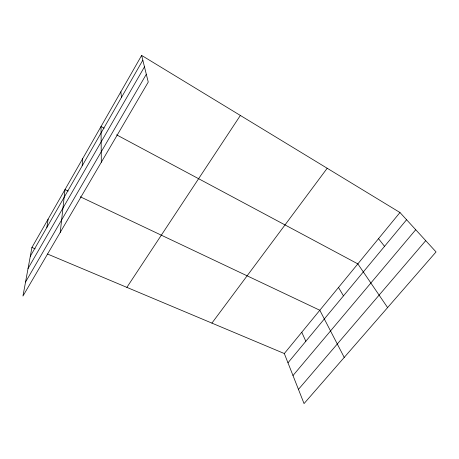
<?xml version="1.0" encoding="UTF-8"?>
<svg xmlns="http://www.w3.org/2000/svg" width="459" height="459" viewBox="0 0 459 459"><rect width="100%" height="100%" fill="white"/><g stroke="black" fill="none" stroke-linecap="round" stroke-linejoin="round"><path stroke-width="0.69" d="M82.201 165.831L82.631 158.716M60.232 232.386L65.012 189.556L68.19 191.064M46.864 227.423L48.126 219.115M141.642 55.419L31.929 247.47L22.95 296.061L148.246 82.075L141.642 55.419L399.967 212.517L436.05 251.928L304.047 403.581L284.316 353.539L47.541 254.028M30.3 256.294L142.818 60.186M28.033 268.538L144.476 66.853M25.543 282.033L146.312 74.272M126.873 287.368L240.367 115.456M211.909 323.107L327.198 168.258M284.316 353.539L399.967 212.517M287.971 362.805L406.588 219.741M292.991 375.537L415.722 229.724M298.448 389.381L425.722 240.648M31.929 247.47L35.182 248.835M80.279 196.791L319.814 310.25L344.227 357.418M104.141 128.17L101.032 126.506L101.313 162.234M116.586 134.831L357.842 263.879L387.603 307.587M378.514 238.68L384.539 246.334M338.495 287.472L343.475 295.866M301.764 332.259L305.832 341.261M120.86 91.794L121.451 97.428"/></g></svg>
